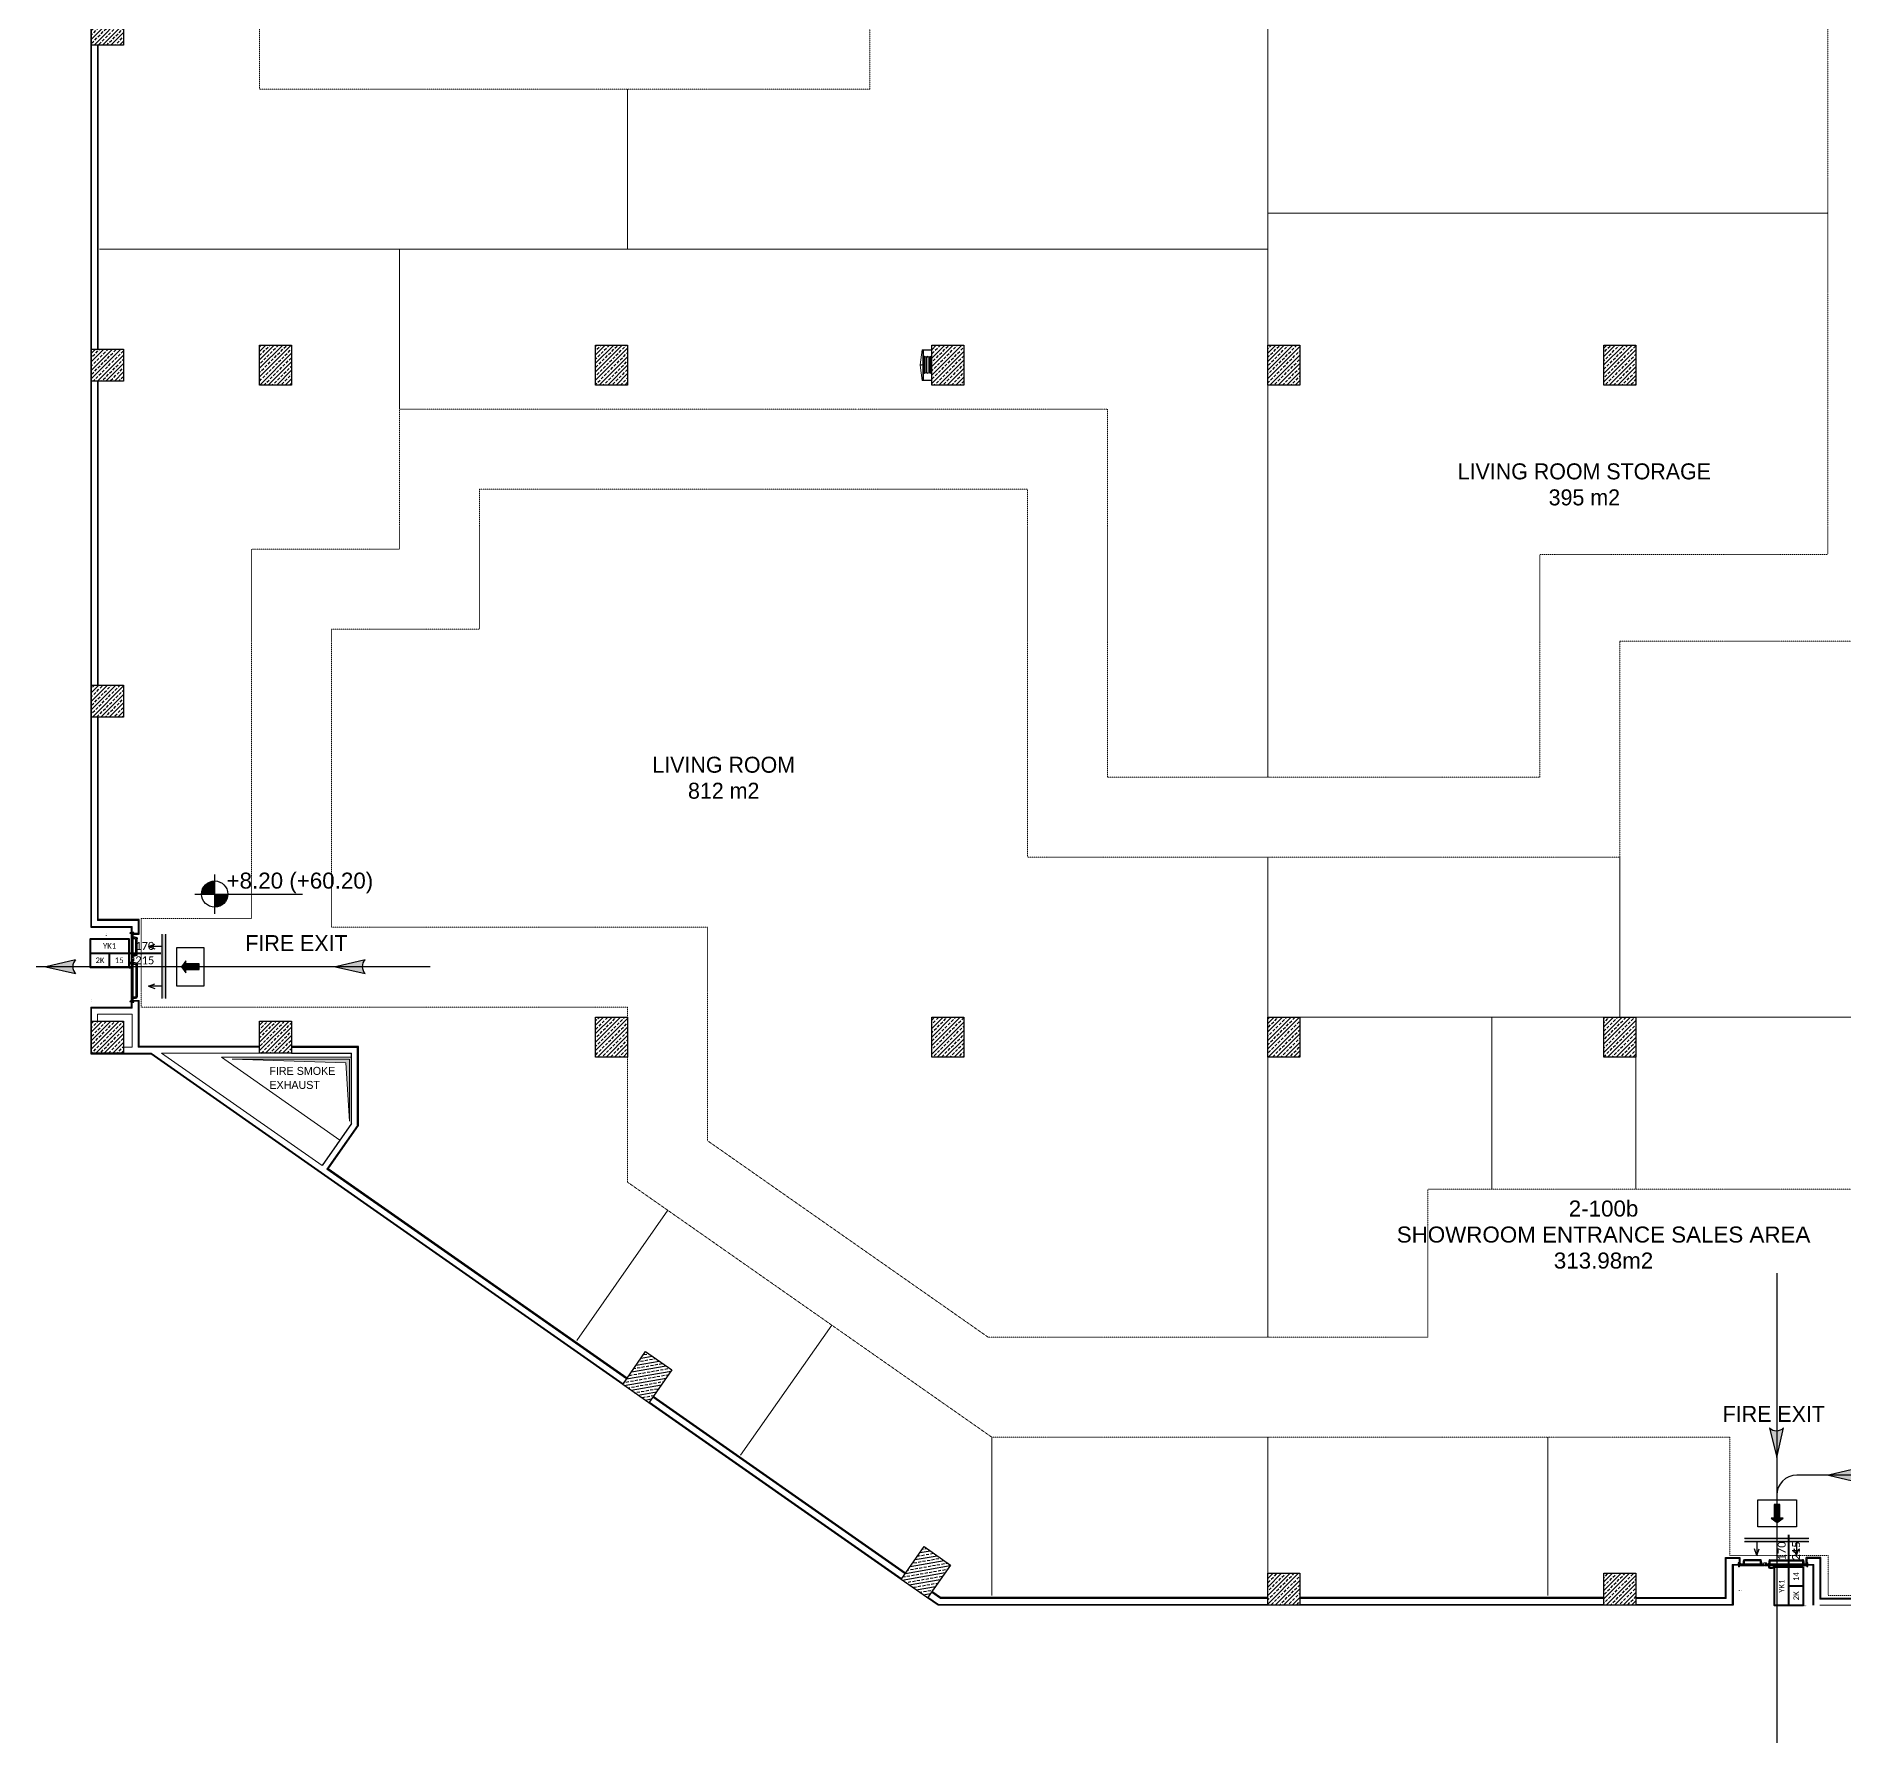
# Model space of a CAD drawing. Header units: metres. Extents: x -9891 to 773, y -8413 to 232.
# Drawn here: x -9877 to -5359, y -8412 to -4146 of the extents above; entities that cross this region are included whole.
import ezdxf
from ezdxf.enums import TextEntityAlignment as Align

# ---------------------------------------------------------------- set-up
doc = ezdxf.new("R2010")
doc.units = ezdxf.units.M
doc.header["$LTSCALE"] = 0.01
doc.header["$MEASUREMENT"] = 0
for name, pattern in [('DASHED2', [9.525, 6.35, -3.175]), ('DOT', [6.35, 0, -6.35]), ('HIDDEN', [9.525, 6.35, -3.175])]:
    doc.linetypes.add(name, pattern=pattern)
doc.layers.get('0').update_dxf_attribs({"color": 30, "lineweight": 0})
doc.layers.add('2', color=8, linetype='Continuous', lineweight=0, plot=False)
for name, color, linetype in [('6', 242, 'Continuous'), ('AG-DOOR', 2, 'Continuous'), ('AG-DOOR-OPENING', 9, 'HIDDEN'), ('AG-HATCH', 9, 'Continuous'), ('AG-PLASTER', 73, 'Continuous'), ('AG-TEXT', 7, 'Continuous'), ('AR-REV06', 252, 'Continuous'), ('V-0_Hatch_Concrete', 252, 'Continuous'), ('V-2_Column', 160, 'Continuous'), ('V_KOT', 2, 'Continuous')]:
    doc.layers.add(name, color=color, linetype=linetype)
for name, color, linetype, lineweight in [('Ag-040', 2, 'Continuous', 20), ('AG-DOOR-NOTATION-FIRE', 1, 'Continuous', 40), ('AG-Door_Aluminum', 60, 'Continuous', 13), ('AG-FIRE-HOSE', 1, 'Continuous', 0), ('AG-Insulation_Heat_Rockwool', 95, 'BATTING', 13), ('AG-Wall', 4, 'Continuous', 20), ('AI-040 @ 250', 2, 'Continuous', 20), ('shaft', 3, 'Continuous', 20), ('SP2-Flooring', 4, 'DASHED2', 9), ('sıva', 160, 'Continuous', 9)]:
    doc.layers.add(name, color=color, linetype=linetype, lineweight=lineweight)
doc.styles.add('$0$IIS IKEA SANS', font='')
doc.styles.add('ALANLAR_B8$0$ALANLAR_B8$0$VIVA_100', font='arial.ttf', dxfattribs={"height": 25})
doc.styles.add('ARIAL', font='arial.ttf', dxfattribs={"width": 0.9})
doc.styles.add('CALIBRI LIGHT', font='calibril.ttf')
doc.styles.add('IIS IKEA SANS', font='')
doc.styles.get('$0$IIS IKEA SANS').set_extended_font_data('IKEA Sans')
doc.styles.get('IIS IKEA SANS').set_extended_font_data('IKEA Sans')
doc.linetypes.add('BATTING', pattern='A,0.00254,-2.54,[134,ltypeshp.shx,S=2.54,R=0,X=-2.54,Y=0],-5.08,[134,ltypeshp.shx,S=2.54,R=180,X=2.54,Y=0],-2.54', length=10.16254)
pattern_1 = [(45, (-19036.79, -4512.143), (-10.606602, 10.606602), []), (45, (-19026.183, -4512.143), (-10.606602, 10.606602), [7.5, -3.75])]

# ---------------------------------------------------------------- blocks, each defined once
blk = doc.blocks.new('150714_ARSA$0$Kolon 80x80')
at = {"layer": 'V-0_Hatch_Concrete'}
h = blk.add_hatch(dxfattribs=at)
h.set_pattern_fill('ANSI33', color=256, scale=0.6)
h.set_pattern_definition([(45, (-173.56495, -48.76922), (-0.10606602, 0.10606602), []), (45, (-173.45888, -48.76922), (-0.10606602, 0.10606602), [0.075, -0.0375])])
h.paths.add_polyline_path([(0, 0.8), (0.8, 0.8), (0.8, 0), (0, 0)])
at = {"layer": 'V-2_Column'}
blk.add_lwpolyline([(0, 0.8), (0.8, 0.8), (0.8, 0), (0, 0), (0, 0.8)], dxfattribs=at)
blk = doc.blocks.new('150714_ARSA$0$KOLON 80X120')
at = {"layer": 'V-0_Hatch_Concrete'}
h = blk.add_hatch(dxfattribs=at)
h.set_pattern_fill('ANSI33', color=256, scale=60)
h.set_pattern_definition(pattern_1)
h.paths.add_polyline_path([(0, 100), (80, 100), (80, 0), (0, 0)])
at = {"layer": 'V-2_Column'}
blk.add_lwpolyline([(0, 100), (80, 100), (80, 0), (0, 0), (0, 100)], dxfattribs=at)
blk = doc.blocks.new('IIS_RoomInfo_2D')
at = {"style": 'IIS IKEA SANS'}
for tag, p, height in [('IIS_ROOMINFO_1:ROOMNAME', (-5.19, 1.61), 2), ('IIS_ROOMINFO_1:ROOMNO', (-5.19, -1.39), 2), ('IIS_ROOMINFO_1:ROOMM2', (-5.19, -3.64), 1.25)]:
    blk.add_attdef(tag, p, '', height=height, dxfattribs=at)
blk = doc.blocks.new('Slab_9_1', base_point=(-85903, -46600))
at = {"layer": 'SP2-Flooring', "color": 209}
for points in [[(-89403, -33400), (-89403, -35100), (-74150, -35100), (-74150, -31787)], [(-50203, -27700), (-50203, -46735), (-57403, -46735), (-57403, -52300), (-68203, -52300), (-68203, -43100), (-72203, -43100), (-74462, -43100), (-81962, -43100), (-85903, -43100), (-85903, -46600), (-89600, -46600), (-89600, -55831), (-92360, -55831), (-92360, -58051), (-80203, -58051), (-80203, -62423), (-71096, -68800), (-57187, -68800), (-52650, -68800), (-52650, -71760), (-50190, -71760), (-50190, -72760), (-47400, -72760)], [(-48900, -62600), (-60203, -62600), (-60203, -66300), (-71188, -66300), (-78203, -61388), (-78203, -56051), (-87600, -56051), (-87600, -48600), (-83903, -48600), (-83903, -45100), (-73003, -45100), (-70203, -45100), (-70203, -54300), (-55403, -54300), (-55403, -48899), (-48181, -48899)]]:
    blk.add_lwpolyline(points, dxfattribs=at)
blk = doc.blocks.new('A$C0EC4316B')
at = {"layer": '2'}
for p, q in [((-58800, -41000), (-58800, -27200)), ((-74800, -34600), (-74800, -38600)), ((-58800, -37700), (-44803, -37700)), ((-58800, -38600), (-88000, -38600)), ((-80503, -42600), (-80503, -38600)), ((-58800, -51800), (-58800, -42000)), ((-58800, -57800), (-58800, -53800)), ((-50003, -53800), (-50003, -57800)), ((-58000, -57800), (-50400, -57800)), ((-53200, -57800), (-53200, -62100)), ((-49600, -57800), (-43500, -57800)), ((-58800, -65800), (-58800, -58800)), ((-49600, -58800), (-49600, -62100)), ((-73795, -62628), (-76072, -65880)), ((-69699, -65497), (-71976, -68748)), ((-65696, -72260), (-65696, -68300)), ((-58800, -71700), (-58800, -68300)), ((-51800, -72260), (-51800, -68300))]:
    blk.add_line(p, q, dxfattribs=at)
blk = doc.blocks.new('*U175')
for p, q in [((0, -493), (0, 493)), ((-493, 0), (2191, 0))]:
    blk.add_line(p, q)
at = {"const_width": 328}
for points in [[(0, 164, 0.414214), (-164, 0, 0.414214)], [(0, -164, 0.414214), (164, 0, 0.414214)]]:
    blk.add_lwpolyline(points, format="xyb", dxfattribs=at)
blk.add_circle((0, 0), 328)
at = {"style": 'ALANLAR_B8$0$ALANLAR_B8$0$VIVA_100'}
for tag, p in [('%%P0.00', (1897, 137)), ('-0.07', (1834, -502))]:
    blk.add_attdef(tag, text='', height=400, dxfattribs=at).set_placement(p, align=Align.RIGHT)
blk = doc.blocks.new('YD')
at = {"layer": 'AG-FIRE-HOSE'}
for p, q in [((-16.5, 21.4), (-16.5, 56.4)), ((-13, 56.9), (-13, 20.9)), ((-9, 20.9), (-9, 56.9)), ((-5.1, 56.9), (-5.1, 20.9)), ((-22, 38.9), (-20.4, 38.9))]:
    blk.add_line(p, q, dxfattribs=at)
for points in [[(-22, 77), (-23.6, 77), (-28.8, 39.4, 0.037389), (-22, 38.9, -23668932620.97506)], [(-22, 0), (-23.6, 0), (-28.8, 38.4, -0.037389), (-22, 38.9, 23668932620.97506)]]:
    blk.add_lwpolyline(points, format="xyb", dxfattribs=at)
for points in [[(-22, 0), (0, 0), (0, 77), (-22, 77), (-22, 0)], [(-18.1, 60.5), (-16.5, 56.4), (-14.9, 60.5), (-13, 56.9), (-11, 60.5), (-9, 56.9), (-7.1, 60.5), (-5.1, 56.9), (-3.1, 60.5)], [(-18.1, 17.3), (-16.5, 21.4), (-14.9, 17.3), (-13, 20.9), (-11, 17.3), (-9, 20.9), (-7.1, 17.3), (-5.1, 20.9), (-3.1, 17.3)]]:
    blk.add_lwpolyline(points, dxfattribs=at)
for points in [[(-20.4, 0.8), (-0.8, 0.8), (-0.8, 76.2), (-20.4, 76.2)], [(-18.5, 17.3), (-18.1, 17.3), (-18.1, 60.5), (-18.5, 60.5)], [(-3.1, 60.5), (-2.8, 60.5), (-2.8, 17.3), (-3.1, 17.3)]]:
    blk.add_lwpolyline(points, close=True, dxfattribs=at)
blk = doc.blocks.new('conta')
at = {"layer": 'sıva', "ltscale": 10}
for p, q in [((-2649.9, 5345.5), (-2649.8, 5345.6)), ((-2649.9, 5344.5), (-2649.8, 5344.3)), ((-2649.8, 5344.3), (-2649.7, 5344.3)), ((-2649.7, 5345.4), (-2649.3, 5345.4)), ((-2649.2, 5345.4), (-2649.1, 5345.5)), ((-2649, 5344), (-2648.8, 5343.8)), ((-2648.9, 5344.1), (-2648.7, 5343.9)), ((-2648.8, 5345.1), (-2648.6, 5345.3)), ((-2648.8, 5344.9), (-2648.6, 5345.2)), ((-2648.7, 5343.8), (-2648.7, 5343.8)), ((-2648.6, 5345.3), (-2648.6, 5345.3))]:
    blk.add_line(p, q, dxfattribs=at)
for centre, radius, start, end in [((-2649.8, 5345.5), 0.05, 140.6345, 188.9372), ((-2653, 5345), 3.19, 350.4674, 8.9372), ((-2649.9, 5344.5), 0.02, 170.4674, 213.7451), ((-2649.7, 5345.6), 0.0696, 22.2428, 159.258), ((-2650.9, 5345), 1.24, 340.3382, 16.7772), ((-2649.7, 5344.6), 0.03, 160.3382, 273.2666), ((-2649.7, 5345.4), 0.03, 90, 196.7772), ((-2649.6, 5341.5), 3.01, 80.4362, 93.2666), ((-2649.3, 5345.5), 0.05, 270, 303.0062), ((-2649.2, 5344.1), 0.231, 353.9571, 81.9004), ((-2649.1, 5345.5), 0.03, 4.7972, 123.0062), ((-2649.1, 5344.5), 0.03, 260.4362, 338.7066), ((-2651.2, 5344.8), 2.33, 7.5897, 18.7951), ((-2649, 5345.6), 0.05, 18.7951, 42.1429), ((-2650.2, 5345), 1.27, 338.7066, 23.0418), ((-2648.9, 5344.1), 0.1, 173.9571, 217.2653), ((-2648.8, 5345.1), 0.05, 187.5897, 322.7347), ((-2658.2, 5345.2), 9.36, 353.6857, 357.8537), ((-2648.8, 5344.2), 0.1, 173.6857, 217.2653), ((-2648.8, 5344.8), 0.05, 142.7347, 180.2669), ((-2648.7, 5343.8), 0.05, 217.2653, 307.2653), ((-2648.7, 5343.8), 0.05, 307.2653, 37.2653), ((-2648.6, 5345.3), 0.05, 52.7347, 142.7347), ((-2648.6, 5345.3), 0.05, 322.7347, 52.7347)]:
    blk.add_arc(centre, radius, start, end, dxfattribs=at)
for points, knots in [([(-2649, 5345.6), (-2649, 5345.6), (-2649.1, 5345.7), (-2649.2, 5345.4), (-2649.3, 5345.7), (-2649.4, 5345.5), (-2649.5, 5345.7), (-2649.6, 5345.5), (-2649.7, 5345.6), (-2649.7, 5345.6)], [0.0086373, 0.0086373, 0.0086373, 0.0086373, 0.1097304, 0.3133405, 0.4430081, 0.5658764, 0.7165186, 0.8527974, 0.9648495, 0.9648495, 0.9648495, 0.9648495]), ([(-2649.7, 5344.3), (-2649.7, 5344.3), (-2649.7, 5344.5), (-2649.6, 5344.3), (-2649.3, 5344.4), (-2649.2, 5344.4), (-2649.2, 5344.4)], [0, 0, 0, 0, 0.1008757, 0.3841126, 0.5436166, 0.6906785, 0.6906785, 0.6906785, 0.6906785])]:
    blk.add_open_spline(points, degree=3, knots=knots, dxfattribs=at)
blk = doc.blocks.new('YANGIN KAC KAPI')
at = {"layer": 'AG-HATCH', "lineweight": 5, "ltscale": 2}
h = blk.add_hatch(color=256, dxfattribs=at)
h.dxf.hatch_style = 1
h.paths.add_polyline_path([(-1.643, -0.023), (-1.645, -0.023), (-1.645, -0.009), (-1.643, -0.009)])
h = blk.add_hatch(color=256, dxfattribs=at)
h.dxf.hatch_style = 1
h.paths.add_polyline_path([(0.023, -0.023), (0.025, -0.023), (0.025, -0.009), (0.023, -0.009)])
at = {"layer": 'AG-DOOR', "color": 4, "lineweight": -2, "ltscale": 10}
for p, q in [((-0.828, 0.047), (-0.828, 0.027)), ((-0.828, 0.027), (-0.808, 0.027)), ((-0.808, 0.027), (-0.808, 0.047)), ((-0.728, 0.077), (-0.798, 0.077)), ((-0.728, 0.057), (-0.798, 0.057)), ((-0.733, 0.019), (-0.733, 0.011)), ((-0.686, 0.021), (-0.731, 0.021)), ((-0.718, 0.021), (-0.718, 0.047)), ((-0.698, 0.021), (-0.698, 0.047)), ((-0.683, 0.011), (-0.683, 0.019))]:
    blk.add_line(p, q, dxfattribs=at)
at = {"layer": 'AG-DOOR', "color": 9, "linetype": 'HIDDEN', "ltscale": 100}
for p, q in [((-1.587, -0.046), (-1.587, -0.039)), ((-1.587, -0.046), (-1.587, -0.039)), ((-1.587, -0.046), (-1.587, -0.039)), ((-1.585, -0.049), (-1.555, -0.049)), ((-1.568, -0.139), (-1.547, -0.139)), ((-1.552, -0.039), (-1.552, -0.046)), ((-1.552, -0.046), (-1.552, -0.101)), ((-1.547, -0.104), (-1.55, -0.104)), ((-1.547, -0.104), (-1.547, -0.139)), ((-0.738, -0.111), (-1.547, -0.111)), ((-0.738, -0.139), (-1.547, -0.139)), ((-0.738, -0.104), (-0.738, -0.139)), ((-0.738, -0.104), (-0.735, -0.104)), ((-0.717, -0.139), (-0.738, -0.139)), ((-0.733, -0.046), (-0.733, -0.039)), ((-0.733, -0.046), (-0.733, -0.039)), ((-0.733, -0.046), (-0.733, -0.039)), ((-0.733, -0.046), (-0.733, -0.101)), ((-0.7, -0.049), (-0.731, -0.049)), ((-0.698, -0.039), (-0.698, -0.046)), ((-0.527, -0.039), (-0.527, -0.046)), ((-0.525, -0.049), (-0.495, -0.049)), ((-0.508, -0.139), (-0.487, -0.139)), ((-0.492, -0.046), (-0.492, -0.039)), ((-0.492, -0.046), (-0.492, -0.039)), ((-0.492, -0.046), (-0.492, -0.039)), ((-0.492, -0.046), (-0.492, -0.101)), ((-0.487, -0.104), (-0.49, -0.104)), ((-0.487, -0.104), (-0.487, -0.139)), ((-0.487, -0.111), (-0.098, -0.111)), ((-0.487, -0.139), (-0.098, -0.139)), ((-0.098, -0.104), (-0.098, -0.139)), ((-0.098, -0.104), (-0.095, -0.104)), ((-0.077, -0.139), (-0.098, -0.139)), ((-0.093, -0.039), (-0.093, -0.046)), ((-0.093, -0.046), (-0.093, -0.101)), ((-0.06, -0.049), (-0.09, -0.049)), ((-0.058, -0.046), (-0.058, -0.039)), ((-0.058, -0.046), (-0.058, -0.039)), ((-0.058, -0.046), (-0.058, -0.039))]:
    blk.add_line(p, q, dxfattribs=at)
at = {"layer": 'AG-DOOR', "color": 9, "ltscale": 10}
for p, q in [((-0.627, -0.001), (-0.63, -0.001)), ((-0.63, -0.02), (-0.627, -0.02)), ((-0.627, -0.016), (-0.627, -0.001)), ((-0.627, -0.004), (-0.617, -0.004)), ((-0.627, -0.006), (-0.617, -0.006)), ((-0.617, -0.01), (-0.627, -0.016)), ((-0.627, -0.02), (-0.627, -0.016))]:
    blk.add_line(p, q, dxfattribs=at)
at = {"layer": 'AG-DOOR', "color": 4, "lineweight": -2, "ltscale": 10}
for centre, radius, start, end in [((-0.798, 0.047), 0.03, 90, 180), ((-0.798, 0.047), 0.01, 90, 180), ((-0.731, 0.019), 0.0025, 90, 180), ((-0.728, 0.047), 0.03, 0, 90), ((-0.728, 0.047), 0.01, 0, 90), ((-0.686, 0.019), 0.0025, 0, 90)]:
    blk.add_arc(centre, radius, start, end, dxfattribs=at)
at = {"layer": 'AG-DOOR', "color": 9, "linetype": 'HIDDEN', "ltscale": 100}
for centre, radius, start, end in [((-1.212, -0.023), 0.376, 183.5277, 197.6198), ((-1.585, -0.046), 0.0025, 180, 270), ((-1.568, -0.136), 0.0025, 197.6198, 270), ((-1.555, -0.046), 0.0025, 270, 0), ((-1.55, -0.101), 0.0025, 180, 270), ((-0.735, -0.101), 0.0025, 270, 0), ((-0.731, -0.046), 0.0025, 180, 270), ((-0.731, -0.046), 0.0025, 180, 270), ((-0.731, -0.046), 0.0025, 180, 270), ((-0.717, -0.136), 0.0025, 270, 342.3802), ((-1.074, -0.023), 0.376, 342.3802, 356.4723), ((-0.7, -0.046), 0.0025, 270, 0), ((-0.151, -0.023), 0.376, 183.5277, 197.6198), ((-0.525, -0.046), 0.0025, 180, 270), ((-0.508, -0.136), 0.0025, 197.6198, 270), ((-0.495, -0.046), 0.0025, 270, 0), ((-0.495, -0.046), 0.0025, 270, 0), ((-0.495, -0.046), 0.0025, 270, 0), ((-0.49, -0.101), 0.0025, 180, 270), ((-0.095, -0.101), 0.0025, 270, 0), ((-0.09, -0.046), 0.0025, 180, 270), ((-0.077, -0.136), 0.0025, 270, 342.3802), ((-0.433, -0.023), 0.376, 342.3802, 356.4723), ((-0.06, -0.046), 0.0025, 270, 0)]:
    blk.add_arc(centre, radius, start, end, dxfattribs=at)
at = {"layer": 'AG-DOOR-OPENING', "color": 9, "linetype": 'DOT', "ltscale": 80}
for points in [[(-1.657, 0.011), (-1.657, 1.007, -0.414214), (-1.656, 1.008), (-1.608, 1.008, -0.414214), (-1.607, 1.007), (-1.607, 0.011)], [(0.037, 0.011), (0.037, 0.635, 0.414214), (0.036, 0.636), (-0.012, 0.636, 0.414214), (-0.013, 0.635), (-0.013, 0.011)]]:
    blk.add_lwpolyline(points, format="xyb", dxfattribs=at)
for centre, radius, start, end in [((-1.651, -0.034), 1.041, 2.4474, 90.355), ((0.027, -0.002), 0.638, 89.1449, 178.8679)]:
    blk.add_arc(centre, radius, start, end, dxfattribs=at)
at = {"layer": 'AG-Door_Aluminum', "color": 9, "ltscale": 10}
for p, q in [((-1.675, 0.025), (-1.679, 0.024)), ((-1.671, 0.014), (-1.67, 0.011)), ((-1.67, 0.011), (-1.668, 0.011)), ((-1.668, 0.011), (-1.669, 0.016)), ((-1.668, 0.01), (-1.668, 0.017)), ((-1.665, 0.01), (-1.665, 0.016)), ((-1.655, 0.019), (-1.66, 0.015)), ((-1.642, 0.008), (-1.657, 0.008)), ((-1.642, 0.005), (-1.643, 0.005)), ((-1.64, -0.009), (-1.64, 0.003)), ((0.02, -0.009), (0.02, 0.003)), ((0.022, 0.008), (0.037, 0.008)), ((0.022, 0.005), (0.023, 0.005)), ((0.035, 0.019), (0.04, 0.015)), ((0.045, 0.01), (0.045, 0.016)), ((0.048, 0.01), (0.048, 0.017)), ((0.048, 0.011), (0.049, 0.016)), ((0.05, 0.011), (0.048, 0.011)), ((0.051, 0.014), (0.05, 0.011)), ((0.055, 0.025), (0.059, 0.024)), ((-1.64, -0.017), (-1.64, -0.009)), ((-1.637, -0.017), (-1.64, -0.017)), ((0.017, -0.017), (0.02, -0.017)), ((0.02, -0.017), (0.02, -0.009))]:
    blk.add_line(p, q, dxfattribs=at)
at = {"layer": 'AG-Door_Aluminum', "ltscale": 0.3}
for p, q in [((-1.657, 0.009), (-1.657, 0.01)), ((-1.656, 0.011), (-0.611, 0.011)), ((-1.656, 0.01), (-0.611, 0.01)), ((-1.656, 0.01), (-1.656, 0.009)), ((-1.656, 0.009), (-1.637, 0.009)), ((-1.656, 0.008), (-1.639, 0.008)), ((-1.655, 0.009), (-1.655, 0.01)), ((-1.639, 0.009), (-1.639, 0.008)), ((-1.637, -0.009), (-1.637, 0.009)), ((-1.636, -0.009), (-1.636, 0.009)), ((-0.631, -0.009), (-0.631, 0.009)), ((-0.63, -0.009), (-0.63, 0.009)), ((-0.611, 0.009), (-0.63, 0.009)), ((-0.628, 0.009), (-0.628, 0.008)), ((-0.611, 0.008), (-0.628, 0.008)), ((-0.619, 0.006), (-0.619, -0.001)), ((-0.618, 0.007), (-0.598, 0.007)), ((-0.617, 0.006), (-0.598, 0.006)), ((-0.612, 0.009), (-0.612, 0.01)), ((-0.611, 0.01), (-0.611, 0.009)), ((-0.61, 0.009), (-0.61, 0.01)), ((-0.598, 0.007), (-0.595, 0.011)), ((-0.598, 0.006), (-0.594, 0.01)), ((0.036, 0.011), (-0.595, 0.011)), ((0.036, 0.01), (-0.594, 0.01)), ((0.016, -0.009), (0.016, 0.009)), ((0.017, -0.009), (0.017, 0.009)), ((0.036, 0.009), (0.017, 0.009)), ((0.019, 0.009), (0.019, 0.008)), ((0.036, 0.008), (0.019, 0.008)), ((0.035, 0.009), (0.035, 0.01)), ((0.036, 0.01), (0.036, 0.009)), ((0.037, 0.009), (0.037, 0.01)), ((-1.637, -0.038), (-1.637, -0.009)), ((-1.636, -0.038), (-1.636, -0.009)), ((-0.631, -0.038), (-1.636, -0.038)), ((-1.636, -0.039), (-0.631, -0.039)), ((-0.647, -0.058), (-0.647, -0.042)), ((-0.646, -0.041), (-0.634, -0.041)), ((-0.646, -0.057), (-0.646, -0.043)), ((-0.578, -0.059), (-0.646, -0.059)), ((-0.645, -0.042), (-0.634, -0.042)), ((-0.579, -0.058), (-0.645, -0.058)), ((-0.634, -0.043), (-0.635, -0.049)), ((-0.634, -0.05), (-0.619, -0.05)), ((-0.631, -0.038), (-0.631, -0.009)), ((-0.63, -0.038), (-0.63, -0.009)), ((-0.618, -0.049), (-0.618, -0.042)), ((-0.578, -0.039), (-0.578, -0.057)), ((-0.577, -0.038), (0.016, -0.038)), ((-0.577, -0.039), (-0.577, -0.058)), ((0.016, -0.039), (-0.577, -0.039)), ((0.016, -0.038), (0.016, -0.009)), ((0.017, -0.038), (0.017, -0.009))]:
    blk.add_line(p, q, dxfattribs=at)
at = {"layer": 'AG-Door_Aluminum', "color": 4, "ltscale": 0.3}
for p, q in [((-1.645, 0.004), (-1.645, -0.006)), ((0.025, 0.004), (0.025, -0.006)), ((-1.645, -0.038), (-1.657, -0.038)), ((-1.647, -0.009), (-1.647, -0.008)), ((-1.647, -0.023), (-1.647, -0.009)), ((-1.645, -0.025), (-1.645, -0.038)), ((0.025, -0.025), (0.025, -0.038)), ((0.025, -0.038), (0.037, -0.038)), ((0.027, -0.009), (0.027, -0.008)), ((0.027, -0.023), (0.027, -0.009))]:
    blk.add_line(p, q, dxfattribs=at)
for points in [[(-1.674, 0.007), (-1.674, 0), (-1.676, 0), (-1.676, 0.007, -0.414214), (-1.673, 0.01), (-1.662, 0.01, -0.414214), (-1.66, 0.008, 0.414214), (-1.659, 0.007), (-1.646, 0.007)], [(-1.646, 0.005), (-1.659, 0.005, -0.414214), (-1.662, 0.008, 0.414214), (-1.662, 0.008), (-1.673, 0.008, 0.414214), (-1.674, 0.007)], [(-1.643, 0.004), (-1.643, -0.006, -0.414214), (-1.645, -0.008, 0.414214), (-1.645, -0.009), (-1.645, -0.023, 0.414214), (-1.645, -0.023, -0.414214), (-1.643, -0.025), (-1.643, -0.038, -0.414214), (-1.645, -0.04), (-1.657, -0.04, 1), (-1.657, -0.043), (-1.622, -0.043)], [(0.023, 0.004), (0.023, -0.006, 0.414214), (0.025, -0.008, -0.414214), (0.025, -0.009), (0.025, -0.023, -0.414214), (0.025, -0.023, 0.414214), (0.023, -0.025), (0.023, -0.038, 0.414214), (0.025, -0.04), (0.037, -0.04, -1), (0.037, -0.043), (0.002, -0.043)], [(0.054, 0.007), (0.054, 0), (0.056, 0), (0.056, 0.007, 0.414214), (0.053, 0.01), (0.042, 0.01, 0.414214), (0.04, 0.008, -0.414214), (0.039, 0.007), (0.026, 0.007)], [(0.026, 0.005), (0.039, 0.005, 0.414214), (0.042, 0.008, -0.414214), (0.042, 0.008), (0.053, 0.008, -0.414214), (0.054, 0.007)], [(-1.631, -0.043), (-1.631, -0.041), (-1.622, -0.041, -1), (-1.622, -0.045), (-1.657, -0.045)], [(0.011, -0.043), (0.011, -0.041), (0.002, -0.041, 1), (0.002, -0.045), (0.037, -0.045)]]:
    blk.add_lwpolyline(points, format="xyb", dxfattribs=at)
at = {"layer": 'AG-Door_Aluminum', "ltscale": 0.3}
for points in [[(-0.618, 0.005), (-0.618, 0, 0.414214), (-0.617, -0.001), (-0.617, -0.001, -0.414214), (-0.616, -0.002), (-0.616, -0.04, -0.414214), (-0.617, -0.041), (-0.617, -0.041)], [(-0.618, -0.002), (-0.617, -0.002, -0.414214), (-0.617, -0.002), (-0.617, -0.04, -0.414214), (-0.617, -0.04), (-0.618, -0.04, 0.414214), (-0.619, -0.041), (-0.619, -0.049, -0.414214), (-0.619, -0.049), (-0.633, -0.049, -0.469603), (-0.634, -0.048), (-0.633, -0.042)]]:
    blk.add_lwpolyline(points, format="xyb", dxfattribs=at)
at = {"layer": 'AG-Door_Aluminum', "color": 9, "ltscale": 10}
for centre in [(-1.663, 0.029), (0.043, 0.029)]:
    blk.add_circle(centre, 0.0126, dxfattribs=at)
for centre, radius, start, end in [((-1.663, 0.029), 0.0163, 196.3458, 241.2012), ((-1.672, 0.016), 0.00297, 12.1292, 36.6827), ((-1.657, 0.012), 0.007, 144.8285, 196.6008), ((-1.657, 0.012), 0.004, 133.501, 269.7288), ((-1.642, 0.003), 0.005, 0, 89.9977), ((-1.642, 0.003), 0.002, 0, 90), ((0.022, 0.003), 0.005, 90.0023, 180), ((0.022, 0.003), 0.002, 90, 180), ((0.037, 0.012), 0.004, 270.2712, 46.499), ((0.037, 0.012), 0.007, 343.3992, 35.1715), ((0.052, 0.016), 0.00297, 143.3173, 167.8708), ((0.043, 0.029), 0.0163, 298.7988, 343.6542)]:
    blk.add_arc(centre, radius, start, end, dxfattribs=at)
at = {"layer": 'AG-Door_Aluminum', "ltscale": 0.3}
for centre, radius, start, end in [((-1.656, 0.01), 0.001, 90, 180), ((-1.656, 0.009), 0.001, 180, 270), ((-1.637, 0.009), 0.001, 0, 90), ((-0.63, 0.009), 0.001, 90, 180), ((-0.618, 0.006), 0.001, 90, 180), ((-0.617, 0.005), 0.0005, 90, 180), ((-0.611, 0.01), 0.001, 0, 90), ((-0.611, 0.009), 0.001, 270, 0), ((0.017, 0.009), 0.001, 90, 180), ((0.036, 0.01), 0.001, 0, 90), ((0.036, 0.009), 0.001, 270, 0), ((-1.636, -0.038), 0.001, 180, 270), ((-0.646, -0.042), 0.001, 90, 180), ((-0.646, -0.058), 0.001, 180, 270), ((-0.645, -0.043), 0.0005, 90, 180), ((-0.645, -0.057), 0.0005, 180, 270), ((-0.634, -0.049), 0.001, 168.932, 270), ((-0.634, -0.042), 0.001, 349.3803, 90), ((-0.634, -0.043), 0.0005, 348.932, 90), ((-0.631, -0.038), 0.001, 270, 0), ((-0.618, -0.001), 0.001, 180, 270), ((-0.619, -0.049), 0.001, 270, 0), ((-0.617, -0.042), 0.0005, 90, 180), ((-0.579, -0.057), 0.0005, 270, 0), ((-0.577, -0.039), 0.001, 90.0003, 180), ((-0.578, -0.058), 0.001, 270, 0), ((-0.577, -0.039), 0.0005, 90, 180), ((0.016, -0.038), 0.001, 270, 0)]:
    blk.add_arc(centre, radius, start, end, dxfattribs=at)
at = {"layer": 'AG-Door_Aluminum', "color": 4, "ltscale": 0.3}
for centre, radius, start, end in [((-1.646, 0.004), 0.0026, 0, 90), ((-1.646, 0.004), 0.0008, 0, 90), ((0.026, 0.004), 0.0026, 90, 180), ((0.026, 0.004), 0.0008, 90, 180), ((-1.657, -0.042), 0.0033, 90, 270), ((-1.645, -0.008), 0.002, 90, 180), ((-1.645, -0.023), 0.002, 180, 270), ((-1.645, -0.006), 0.0005, 270, 0), ((-1.645, -0.025), 0.0005, 0, 90), ((-1.645, -0.038), 0.0005, 270, 0), ((0.025, -0.008), 0.002, 0, 90), ((0.025, -0.006), 0.0005, 180, 270), ((0.025, -0.023), 0.002, 270, 0), ((0.025, -0.025), 0.0005, 90, 180), ((0.025, -0.038), 0.0005, 180, 270), ((0.037, -0.042), 0.0033, 270, 90)]:
    blk.add_arc(centre, radius, start, end, dxfattribs=at)
at = {"layer": 'AG-HATCH', "color": 9, "linetype": 'Continuous'}
for p, q in [((-1.657, -0.043), (-1.657, -0.042)), ((-1.651, -0.042), (-1.65, -0.04)), ((-1.651, -0.043), (-1.638, -0.043)), ((-1.65, -0.041), (-1.65, -0.041)), ((-1.65, -0.042), (-1.648, -0.042)), ((-1.648, -0.041), (-1.647, -0.04)), ((-1.647, -0.041), (-1.647, -0.041)), ((-1.647, -0.042), (-1.645, -0.042)), ((-1.643, -0.04), (-1.643, -0.035)), ((-1.642, -0.035), (-1.641, -0.04)), ((0.031, -0.043), (0.018, -0.043)), ((0.022, -0.035), (0.021, -0.04)), ((0.023, -0.04), (0.023, -0.035)), ((0.027, -0.042), (0.025, -0.042)), ((0.028, -0.041), (0.027, -0.04)), ((0.027, -0.041), (0.027, -0.041)), ((0.03, -0.042), (0.028, -0.042)), ((0.031, -0.042), (0.03, -0.04)), ((0.03, -0.041), (0.03, -0.041)), ((0.032, -0.043), (0.032, -0.042))]:
    blk.add_line(p, q, dxfattribs=at)
at = {"layer": 'AG-HATCH', "ltscale": 2.5}
for points in [[(-1.68, -0.06), (-1.66, -0.06), (-1.66, -0.02), (-1.68, -0.02), (-1.68, -0.06)], [(0.04, -0.06), (0.06, -0.06), (0.06, -0.02), (0.04, -0.02), (0.04, -0.06)]]:
    blk.add_lwpolyline(points, dxfattribs=at)
at = {"layer": 'AG-HATCH', "lineweight": 5, "ltscale": 2}
for points in [[(-1.645, -0.023), (-1.643, -0.023), (-1.643, -0.009), (-1.645, -0.009), (-1.645, -0.023)], [(0.025, -0.023), (0.023, -0.023), (0.023, -0.009), (0.025, -0.009), (0.025, -0.023)]]:
    blk.add_lwpolyline(points, dxfattribs=at)
at = {"layer": 'AG-HATCH', "color": 9, "linetype": 'Continuous'}
for centre, radius, start, end in [((-1.646, -0.175), 0.134, 92.2975, 94.4863), ((-1.651, -0.018), 0.0251, 258.2003, 270.9174), ((-1.65, -0.041), 0.000316, 324.9586, 145.0152), ((-1.65, -0.041), 0.000211, 145.0123, 270), ((-1.648, -0.041), 0.00105, 270.0106, 324.9923), ((-1.647, -0.041), 0.000316, 331.169, 157.4401), ((-1.647, -0.041), 0.000211, 151.2102, 270), ((-1.645, -0.04), 0.00211, 270, 0), ((-1.642, -0.035), 0.000526, 15.5884, 180), ((-1.639, -0.04), 0.00147, 195.5887, 270), ((-1.639, -0.017), 0.0245, 268.7806, 294.546), ((-1.642, -0.011), 0.0327, 278.2922, 296.0474), ((-1.628, -0.04), 0.000526, 285.3148, 104.5082), ((0.019, -0.017), 0.0245, 245.454, 271.2194), ((0.008, -0.04), 0.000526, 75.4918, 254.6852), ((0.022, -0.011), 0.0327, 243.9526, 261.7078), ((0.019, -0.04), 0.00147, 270, 344.4113), ((0.022, -0.035), 0.000526, 0, 164.4116), ((0.025, -0.04), 0.00211, 180, 270), ((0.027, -0.041), 0.000316, 22.5599, 208.831), ((0.027, -0.041), 0.000211, 270, 28.7898), ((0.028, -0.041), 0.00105, 215.0077, 269.9894), ((0.03, -0.041), 0.000316, 34.9848, 215.0414), ((0.03, -0.041), 0.000211, 270, 34.9877), ((0.031, -0.042), 0.000526, 0, 35.0077), ((0.031, -0.043), 0.000526, 270, 0)]:
    blk.add_arc(centre, radius, start, end, dxfattribs=at)
at = {"layer": 'AG-Insulation_Heat_Rockwool', "ltscale": 48}
for p, q in [((-0.631, -0.014), (-1.636, -0.014)), ((-0.616, -0.014), (0.016, -0.014))]:
    blk.add_line(p, q, dxfattribs=at)
at = {"layer": 'AG-DOOR', "xscale": -0.01, "yscale": 0.01, "zscale": 0.01, "rotation": 270}
blk.add_blockref('conta', (-54.078, 26.45), dxfattribs=at)
blk = doc.blocks.new('*U188')
for points in [[(2200, 0), (0, 0)], [(1600, -450), (1600, 0)]]:
    blk.add_lwpolyline(points)
blk.add_lwpolyline([(1000, -450), (2200, -450), (2200, 450), (1000, 450)], close=True)
at = {"style": 'CALIBRI LIGHT'}
for tag, height, p in [('GENİŞLİK', 250, (500, 225)), ('KAPIKODU', 175, (1600, 225)), ('YÜKSEKLİK', 250, (500, -225)), ('KATTAKI.SAYISI', 175, (1300, -225)), ('BULUNDUGU.KAT', 175, (1900, -225))]:
    blk.add_attdef(tag, text='', height=height, dxfattribs=at).set_placement(p, align=Align.MIDDLE_CENTER)
blk = doc.blocks.new('$0$150714_ARSA$0$Kolon 80x80')
at = {"layer": 'V-0_Hatch_Concrete'}
h = blk.add_hatch(dxfattribs=at)
h.set_pattern_fill('ANSI33', color=256, scale=0.6)
h.set_pattern_definition([(45, (-173.56495, -48.76922), (-0.10606602, 0.10606602), []), (45, (-173.45888, -48.76922), (-0.10606602, 0.10606602), [0.075, -0.0375])])
h.paths.add_polyline_path([(0, 0.8), (0.8, 0.8), (0.8, 0), (0, 0)])
blk.add_lwpolyline([(0, 0.8), (0.8, 0.8), (0.8, 0), (0, 0), (0, 0.8)])
blk = doc.blocks.new('$0$150714_ARSA$0$KOLON 80X120')
at = {"layer": 'V-0_Hatch_Concrete'}
h = blk.add_hatch(dxfattribs=at)
h.set_pattern_fill('ANSI33', color=256, scale=60)
h.set_pattern_definition(pattern_1)
h.paths.add_polyline_path([(0, 100), (80, 100), (80, 0), (0, 0)])
blk.add_lwpolyline([(0, 100), (80, 100), (80, 0), (0, 0), (0, 100)])
blk = doc.blocks.new('*U8')
at = {"style": 'ARIAL'}
for tag, p in [('NO', (1.68, 0.8)), ('MAHAL', (1.68, -1.8)), ('ALAN', (1.68, -4.4))]:
    blk.add_attdef(tag, text='', height=1.6, dxfattribs=at).set_placement(p, align=Align.MIDDLE_CENTER)
blk = doc.blocks.new('KAPIYON')
at = {"layer": '6'}
blk.add_hatch(color=2, dxfattribs=at).paths.add_polyline_path([(1584376.1, 117133.6), (1584364.2, 117133.6), (1584364.2, 117115.1), (1584364.2, 117105.6), (1584357.6, 117105.6), (1584370.2, 117096.6), (1584382.7, 117105.6), (1584376.1, 117105.6), (1584376.1, 117115.1)])
at = {"layer": '6', "color": 4}
blk.add_lwpolyline([(1584330, 117143.2), (1584410.3, 117143.2), (1584410.3, 117087), (1584330, 117087), (1584330, 117143.2)], dxfattribs=at)
at = {"layer": '6', "color": 2}
blk.add_lwpolyline([(1584376.1, 117133.6), (1584364.2, 117133.6), (1584364.2, 117115.1), (1584364.2, 117105.6), (1584357.6, 117105.6), (1584370.2, 117096.6), (1584382.7, 117105.6), (1584376.1, 117105.6), (1584376.1, 117115.1)], close=True, dxfattribs=at)
blk = doc.blocks.new('A$C07630900')
at = {"layer": '6', "xscale": 0.5, "yscale": 0.5, "zscale": 0.5, "rotation": 270}
blk.add_blockref('KAPIYON', (-58543.5, 792191.8), dxfattribs=at)
blk = doc.blocks.new('A$C2DA34C5B')
at = {"layer": 'AR-REV06', "xscale": 24, "yscale": 24, "zscale": 24}
blk.add_blockref('A$C07630900', (315, -160), dxfattribs=at)
blk = doc.blocks.new('I')
at = {"layer": '6', "linetype": 'Continuous'}
blk.add_hatch(color=4, dxfattribs=at).paths.add_polyline_path([(208591, 128493), (208591, 128667), (205379, 128667), (205379, 128493)])
at = {"layer": '6', "color": 4}
for p, q in [((208591, 128667), (205379, 128667)), ((205379, 128493), (208591, 128493))]:
    blk.add_line(p, q, dxfattribs=at)
at = {"layer": '6'}
for p, q in [((205991, 128493), (205991, 127812)), ((207979, 128493), (207979, 127812)), ((205991, 127812), (205877, 128131)), ((205991, 127812), (206104, 128131)), ((207979, 127812), (207866, 128131)), ((207979, 127812), (208093, 128131))]:
    blk.add_line(p, q, dxfattribs=at)
blk = doc.blocks.new('A$C797D3CE4')
at = {"layer": '6', "xscale": -0.4999999999999912, "yscale": 0.4999999999999912, "zscale": 0.4999999999999912, "rotation": 180}
blk.add_blockref('I', (-103492, 64334), dxfattribs=at)
at = {"layer": '6', "ltscale": 250, "rotation": 270}
blk.add_blockref('A$C2DA34C5B', (-12, 33), dxfattribs=at)
blk = doc.blocks.new('ok')
at = {"layer": '6'}
h = blk.add_hatch(color=256, dxfattribs=at)
edge = h.paths.add_edge_path()
edge.add_ellipse((1571516, 116941.7), major_axis=(-7.14, 7.19), ratio=1, start_angle=359.4528, end_angle=450.6895)
edge.add_line((1571508.9, 116934.5), (1571477.9, 116941.8))
edge.add_line((1571477.9, 116941.8), (1571508.9, 116948.9))
for p, q in [((1571477.9, 116941.8), (1571508.9, 116948.9)), ((1571508.9, 116934.5), (1571477.9, 116941.8))]:
    blk.add_line(p, q, dxfattribs=at)
at = {"layer": '6', "extrusion": (0, 0, -1)}
blk.add_ellipse((1571516, 116941.7), major_axis=(-7.14, 7.19), ratio=1, start_param=4.700354, end_param=6.292737, dxfattribs=at)
blk = doc.blocks.new('A$C6B6314DF')
at = {"layer": '6'}
for p, q in [((-90.934, -65.541), (-100.783, -65.541)), ((-57.28, -73.202), (-57.28, -84.94)), ((-40.932, -78.249), (-56.78, -78.249))]:
    blk.add_line(p, q, dxfattribs=at)
blk.add_arc((-56.78, -78.749), 0.5, 90, 180, dxfattribs=at)
at = {"layer": '6', "xscale": 0.0009999999999854, "yscale": 0.0009999999999854, "zscale": 0.0009999999999854}
for p, rotation in [((-97.549, -65.529), 90), ((-57.28, -79.825), 180)]:
    blk.add_blockref('A$C797D3CE4', p, dxfattribs=dict(at, rotation=rotation))
at = {"layer": '6', "extrusion": (0, 0, -1), "xscale": 0.0239999999999418, "yscale": 0.0239999999999418, "zscale": -0.0239999999999418}
for p, rotation in [((37816.01, 2741.063), 180), ((37808.774, 2741.063), 180), ((2863.884, -37793.279), 90), ((37771.455, 2728.354), 180)]:
    blk.add_blockref('ok', p, dxfattribs=dict(at, rotation=rotation))

msp = doc.modelspace()

# ---------------------------------------------------------------- hatches: boundary and pattern name
at = {"layer": 'shaft'}
h = msp.add_hatch(color=256, dxfattribs=at)
h.dxf.hatch_style = 1
h.paths.add_polyline_path([(-9093.4, -6858.1), (-9093.4, -6703.1), (-9386.8, -6703.1), (-9102.4, -6712.1)])

# ---------------------------------------------------------------- linework, layer by layer
at = {"layer": 'AG-PLASTER'}
for p, q in [((-9638.4, -6390.2), (-9638.4, -6373.2)), ((-9638.4, -6390.2), (-9619.4, -6390.2)), ((-9740.4, -6573.2), (-9638.4, -6573.2)), ((-9740.4, -6573.2), (-9740.4, -6690.1)), ((-9638.4, -6573.2), (-9638.4, -6556.2)), ((-9638.4, -6556.2), (-9619.4, -6556.2)), ((-9619.4, -6671.1), (-9619.4, -6556.2)), ((-9318.4, -6671.1), (-9619.4, -6671.1)), ((-9740.4, -6690.1), (-9590.1, -6690.1)), ((-8410.7, -7516), (-9590.1, -6690.1)), ((-7714.4, -8003.5), (-8345.1, -7561.8)), ((-7703.5, -7987.9), (-8334.2, -7546.3)), ((-5452.4, -7968.1), (-5452.4, -7949.1)), ((-5635.4, -7968.1), (-5635.4, -8068.1)), ((-5618.4, -7968.1), (-5635.4, -7968.1)), ((-5435.4, -7968.1), (-5452.4, -7968.1)), ((-5435.4, -8068.1), (-5435.4, -7968.1)), ((-7616.1, -8049.1), (-7637.9, -8033.8)), ((-7622.1, -8068.1), (-7648.8, -8049.4)), ((-6798.4, -8068.1), (-7622.1, -8068.1)), ((-6798.4, -8049.1), (-7616.1, -8049.1)), ((-5958.4, -8049.1), (-6718.4, -8049.1)), ((-5958.4, -8068.1), (-6718.4, -8068.1)), ((-5635.4, -8068.1), (-5878.4, -8068.1))]:
    msp.add_line(p, q, dxfattribs=at)
for points in [[(-9638.4, -4086.1), (-9740.4, -4086.1), (-9740.4, -6373.2), (-9638.4, -6373.2)], [(-9721.4, -4928.1), (-9721.4, -4168.1)], [(-9721.4, -5768.1), (-9721.4, -5008.1)], [(-9619.4, -6390.2), (-9619.4, -6354.2), (-9721.4, -6354.2), (-9721.4, -5848.1)], [(-8399.8, -7500.4), (-9147.1, -6977.1), (-9071.4, -6869.1), (-9071.4, -6671.1), (-9238.4, -6671.1)], [(-5878.4, -8049.1), (-5654.4, -8049.1), (-5654.4, -7949.1), (-5618.4, -7949.1), (-5618.4, -7968.1)], [(-5118.4, -8051.1), (-5416.4, -8051.1), (-5416.4, -7949.1), (-5452.4, -7949.1)]]:
    msp.add_lwpolyline(points, dxfattribs=at)
at = {"layer": 'AG-Wall'}
for p, q in [((-9738.4, -5848.1), (-9738.4, -6371.2)), ((-9723.4, -6356.2), (-9723.4, -5848.1)), ((-9621.4, -6356.2), (-9723.4, -6356.2)), ((-9621.4, -6388.2), (-9621.4, -6356.2)), ((-9636.4, -6371.2), (-9738.4, -6371.2)), ((-9636.4, -6371.2), (-9636.4, -6388.2)), ((-9621.4, -6388.2), (-9636.4, -6388.2)), ((-9738.4, -6575.2), (-9738.4, -6608.1)), ((-9738.4, -6575.2), (-9636.4, -6575.2)), ((-9723.4, -6590.2), (-9636.4, -6590.2)), ((-9723.4, -6590.2), (-9723.4, -6608.1)), ((-9621.4, -6558.2), (-9636.4, -6558.2)), ((-9636.4, -6558.2), (-9636.4, -6575.2)), ((-9636.4, -6590.2), (-9636.4, -6673.1)), ((-9621.4, -6558.2), (-9621.4, -6673.1)), ((-9636.4, -6673.1), (-9658.4, -6673.1)), ((-9318.4, -6673.1), (-9621.4, -6673.1)), ((-9658.4, -6688.1), (-9589.5, -6688.1)), ((-8409.5, -7514.3), (-9589.5, -6688.1)), ((-9563.3, -6688.1), (-9318.4, -6688.1)), ((-9162.1, -6969), (-9563.3, -6688.1)), ((-8400.9, -7502), (-9149.9, -6977.6)), ((-7713.2, -8001.9), (-8344, -7560.2)), ((-7704.6, -7989.6), (-8335.4, -7547.9)), ((-5652.4, -7951.1), (-5652.4, -8051.1)), ((-5620.4, -7951.1), (-5652.4, -7951.1)), ((-5620.4, -7951.1), (-5620.4, -7966.1)), ((-5450.4, -7951.1), (-5450.4, -7966.1)), ((-5450.4, -7951.1), (-5418.4, -7951.1)), ((-5418.4, -8053.1), (-5418.4, -7951.1)), ((-5637.4, -7966.1), (-5637.4, -8066.1)), ((-5637.4, -7966.1), (-5620.4, -7966.1)), ((-5450.4, -7966.1), (-5433.4, -7966.1)), ((-5433.4, -8068.1), (-5433.4, -7966.1)), ((-7616.8, -8051.1), (-7639.1, -8035.5)), ((-7621.5, -8066.1), (-7647.7, -8047.7)), ((-7621.5, -8066.1), (-6798.4, -8066.1)), ((-6798.4, -8051.1), (-7616.8, -8051.1)), ((-5958.4, -8051.1), (-6718.4, -8051.1)), ((-6718.4, -8066.1), (-5958.4, -8066.1)), ((-5652.4, -8051.1), (-5878.4, -8051.1)), ((-5878.4, -8066.1), (-5637.4, -8066.1)), ((-5118.4, -8053.1), (-5418.4, -8053.1)), ((-5418.4, -8068.1), (-5118.4, -8068.1))]:
    msp.add_line(p, q, dxfattribs=at)
at = {"layer": 'AG-Wall', "lineweight": -2, "ltscale": 0.3, "transparency": 33554687}
for p, q in [((-9238.4, -6673.1), (-9073.4, -6673.1)), ((-9073.4, -6868.5), (-9073.4, -6673.1)), ((-9238.4, -6688.1), (-9088.4, -6688.1)), ((-9088.4, -6863.7), (-9088.4, -6688.1)), ((-9088.4, -6863.7), (-9162.1, -6969)), ((-9073.4, -6868.5), (-9149.9, -6977.6))]:
    msp.add_line(p, q, dxfattribs=at)
at = {"layer": 'AG-Wall'}
for points in [[(-9738.4, -4168.1), (-9738.4, -4928.1)], [(-9723.4, -4928.1), (-9723.4, -4168.1)], [(-9738.4, -5008.1), (-9738.4, -5768.1)], [(-9723.4, -5768.1), (-9723.4, -5008.1)]]:
    msp.add_lwpolyline(points, dxfattribs=at)
at = {"layer": 'shaft'}
msp.add_lwpolyline([(-9413.1, -6698.1), (-9088.4, -6698.1), (-9088.4, -6863.7), (-9117.4, -6905.1)], close=True, dxfattribs=at)
msp.add_lwpolyline([(-9093.4, -6858.1), (-9093.4, -6703.1), (-9386.8, -6703.1), (-9102.4, -6712.1), (-9093.4, -6858.1)], dxfattribs=at)

# ---------------------------------------------------------------- block references
at = {"layer": '2', "xscale": 0.1, "yscale": 0.1, "zscale": 0.1}
msp.add_blockref('A$C0EC4316B', (-918.4, -818.1), dxfattribs=at)
at = {"layer": '6', "xscale": 100, "yscale": 100, "zscale": 100}
msp.add_blockref('A$C6B6314DF', (201.6, 81.9), dxfattribs=at)
at = {"layer": 'AG-DOOR', "xscale": 100, "yscale": 100, "zscale": 100}
for p, rotation in [((-9638.4, -6392.2), 90.00000000000004), ((-5616.4, -7968.1), 180)]:
    msp.add_blockref('YANGIN KAC KAPI', p, dxfattribs=dict(at, rotation=rotation))
at = {"layer": 'AG-DOOR-NOTATION-FIRE', "ltscale": 0.3}
ref = msp.add_blockref('*U188', (-9565.2, -6437.9), dxfattribs=dict(at, xscale=-0.08000000000000002, yscale=0.08000000000000002, zscale=0.08000000000000002))
ref.add_attrib('BULUNDUGU.KAT', '2K', dxfattribs={"layer": '0', "height": 14, "style": 'CALIBRI LIGHT'}).set_placement((-9717.2, -6455.9), align=Align.MIDDLE_CENTER)
ref.add_attrib('KATTAKI.SAYISI', '15', dxfattribs={"layer": '0', "height": 14, "style": 'CALIBRI LIGHT'}).set_placement((-9669.2, -6455.9), align=Align.MIDDLE_CENTER)
ref.add_attrib('KAPIKODU', 'YK1', dxfattribs={"layer": '0', "height": 14, "style": 'CALIBRI LIGHT'}).set_placement((-9693.2, -6419.9), align=Align.MIDDLE_CENTER)
ref.add_attrib('YÜKSEKLİK', '215', dxfattribs={"layer": '0', "height": 20, "style": 'CALIBRI LIGHT'}).set_placement((-9605.2, -6455.9), align=Align.MIDDLE_CENTER)
ref.add_attrib('GENİŞLİK', '170', dxfattribs={"layer": '0', "height": 20, "style": 'CALIBRI LIGHT'}).set_placement((-9605.2, -6419.9), align=Align.MIDDLE_CENTER)
ref = msp.add_blockref('*U188', (-5496, -7892.4), dxfattribs=dict(at, xscale=-0.08000000000000002, yscale=0.08000000000000002, zscale=0.08000000000000002, rotation=90))
ref.add_attrib('BULUNDUGU.KAT', '2K', dxfattribs={"layer": '0', "height": 14, "rotation": 90, "style": 'CALIBRI LIGHT'}).set_placement((-5478, -8044.4), align=Align.MIDDLE_CENTER)
ref.add_attrib('KATTAKI.SAYISI', '14', dxfattribs={"layer": '0', "height": 14, "rotation": 90, "style": 'CALIBRI LIGHT'}).set_placement((-5478, -7996.4), align=Align.MIDDLE_CENTER)
ref.add_attrib('KAPIKODU', 'YK1', dxfattribs={"layer": '0', "height": 14, "rotation": 90, "style": 'CALIBRI LIGHT'}).set_placement((-5514, -8020.4), align=Align.MIDDLE_CENTER)
ref.add_attrib('YÜKSEKLİK', '215', dxfattribs={"layer": '0', "height": 20, "rotation": 90, "style": 'CALIBRI LIGHT'}).set_placement((-5478, -7932.4), align=Align.MIDDLE_CENTER)
ref.add_attrib('GENİŞLİK', '170', dxfattribs={"layer": '0', "height": 20, "rotation": 90, "style": 'CALIBRI LIGHT'}).set_placement((-5514, -7932.4), align=Align.MIDDLE_CENTER)
at = {"layer": 'AG-FIRE-HOSE'}
msp.add_blockref('YD', (-7638.4, -5006.6), dxfattribs=at)
at = {"layer": 'AG-TEXT', "color": 2, "linetype": 'Continuous', "lineweight": 20}
ref = msp.add_blockref('IIS_RoomInfo_2D', (-9250, -6465.1), dxfattribs=dict(at, xscale=20, yscale=20, zscale=20))
ref.add_attrib('IIS_ROOMINFO_1:ROOMNAME', 'FIRE EXIT', (-9353.8, -6432.9), dxfattribs={"layer": '0', "height": 40, "style": 'IIS IKEA SANS'})
ref = msp.add_blockref('IIS_RoomInfo_2D', (-5557.6, -7642), dxfattribs=dict(at, xscale=20, yscale=20, zscale=20))
ref.add_attrib('IIS_ROOMINFO_1:ROOMNAME', 'FIRE EXIT', (-5661.4, -7609.7), dxfattribs={"layer": '0', "height": 40, "style": 'IIS IKEA SANS'})
at = {"layer": 'AI-040 @ 250', "color": 2, "linetype": 'Continuous', "lineweight": 20, "xscale": 25, "yscale": 25, "zscale": 25}
msp.add_blockref('*U8', (-6001.2, -7096.4), dxfattribs=at).add_auto_attribs({'ALAN': '313.98m2', 'MAHAL': 'SHOWROOM ENTRANCE SALES AREA', 'NO': '2-100b'})
at = {"layer": 'SP2-Flooring', "color": 7, "linetype": 'Continuous', "lineweight": 20, "xscale": 0.1, "yscale": 0.1, "zscale": 0.1}
msp.add_blockref('Slab_9_1', (-8968.7, -5428.1), dxfattribs=at)
at = {"layer": 'V-2_Column', "xscale": 100, "yscale": 100, "zscale": 100}
for name, p in [('150714_ARSA$0$Kolon 80x80', (-9738.4, -4168.1)), ('150714_ARSA$0$Kolon 80x80', (-9738.4, -5008.1)), ('150714_ARSA$0$Kolon 80x80', (-9738.4, -5848.1)), ('150714_ARSA$0$Kolon 80x80', (-9738.4, -6688.1)), ('$0$150714_ARSA$0$Kolon 80x80', (-9318.4, -6688.1)), ('150714_ARSA$0$Kolon 80x80', (-6798.4, -8068.1)), ('150714_ARSA$0$Kolon 80x80', (-5958.4, -8068.1))]:
    msp.add_blockref(name, p, dxfattribs=at)
at = {"layer": 'V-2_Column'}
for p in [(-9318.4, -5018.1), (-8478.4, -5018.1), (-7638.4, -5018.1), (-6798.4, -5018.1), (-5958.4, -5018.1), (-8478.4, -6698.1), (-7638.4, -6698.1), (-6798.4, -6698.1), (-5958.4, -6698.1)]:
    msp.add_blockref('150714_ARSA$0$KOLON 80X120', p, dxfattribs=at)
at = {"layer": 'V-2_Column', "rotation": 325.0000000000005}
for p in [(-8410.7, -7516), (-7714.4, -8003.5)]:
    msp.add_blockref('$0$150714_ARSA$0$KOLON 80X120', p, dxfattribs=at)
at = {"layer": 'V_KOT'}
ref = msp.add_blockref('*U175', (-9430.5, -6290.4), dxfattribs=dict(at, xscale=0.1, yscale=0.1, zscale=0.1))
ref.add_attrib('%%P0.00', '   +8.20 (+60.20)', dxfattribs={"layer": '0', "height": 40, "style": 'ALANLAR_B8$0$ALANLAR_B8$0$VIVA_100'}).set_placement((-9240.9, -6276.7), align=Align.CENTER)

# ---------------------------------------------------------------- texts
at = {"layer": 'Ag-040', "style": 'IIS IKEA SANS'}
for s, p in [('LIVING ROOM STORAGE', (-6007.2, -5233.7)), ('395 m2', (-6007.2, -5298.7)), ('LIVING ROOM', (-8158.3, -5967)), ('812 m2', (-8158.3, -6032))]:
    msp.add_text(s, height=40, dxfattribs=at).set_placement(p, align=Align.MIDDLE_CENTER)
at = {"layer": 'AG-TEXT', "ltscale": 2000, "style": '$0$IIS IKEA SANS'}
for s, p in [('FIRE SMOKE', (-9293.9, -6742.4)), ('EXHAUST', (-9293.8, -6777.4))]:
    msp.add_text(s, height=20, dxfattribs=at).set_placement(p)

doc.saveas('drawing.dxf')
